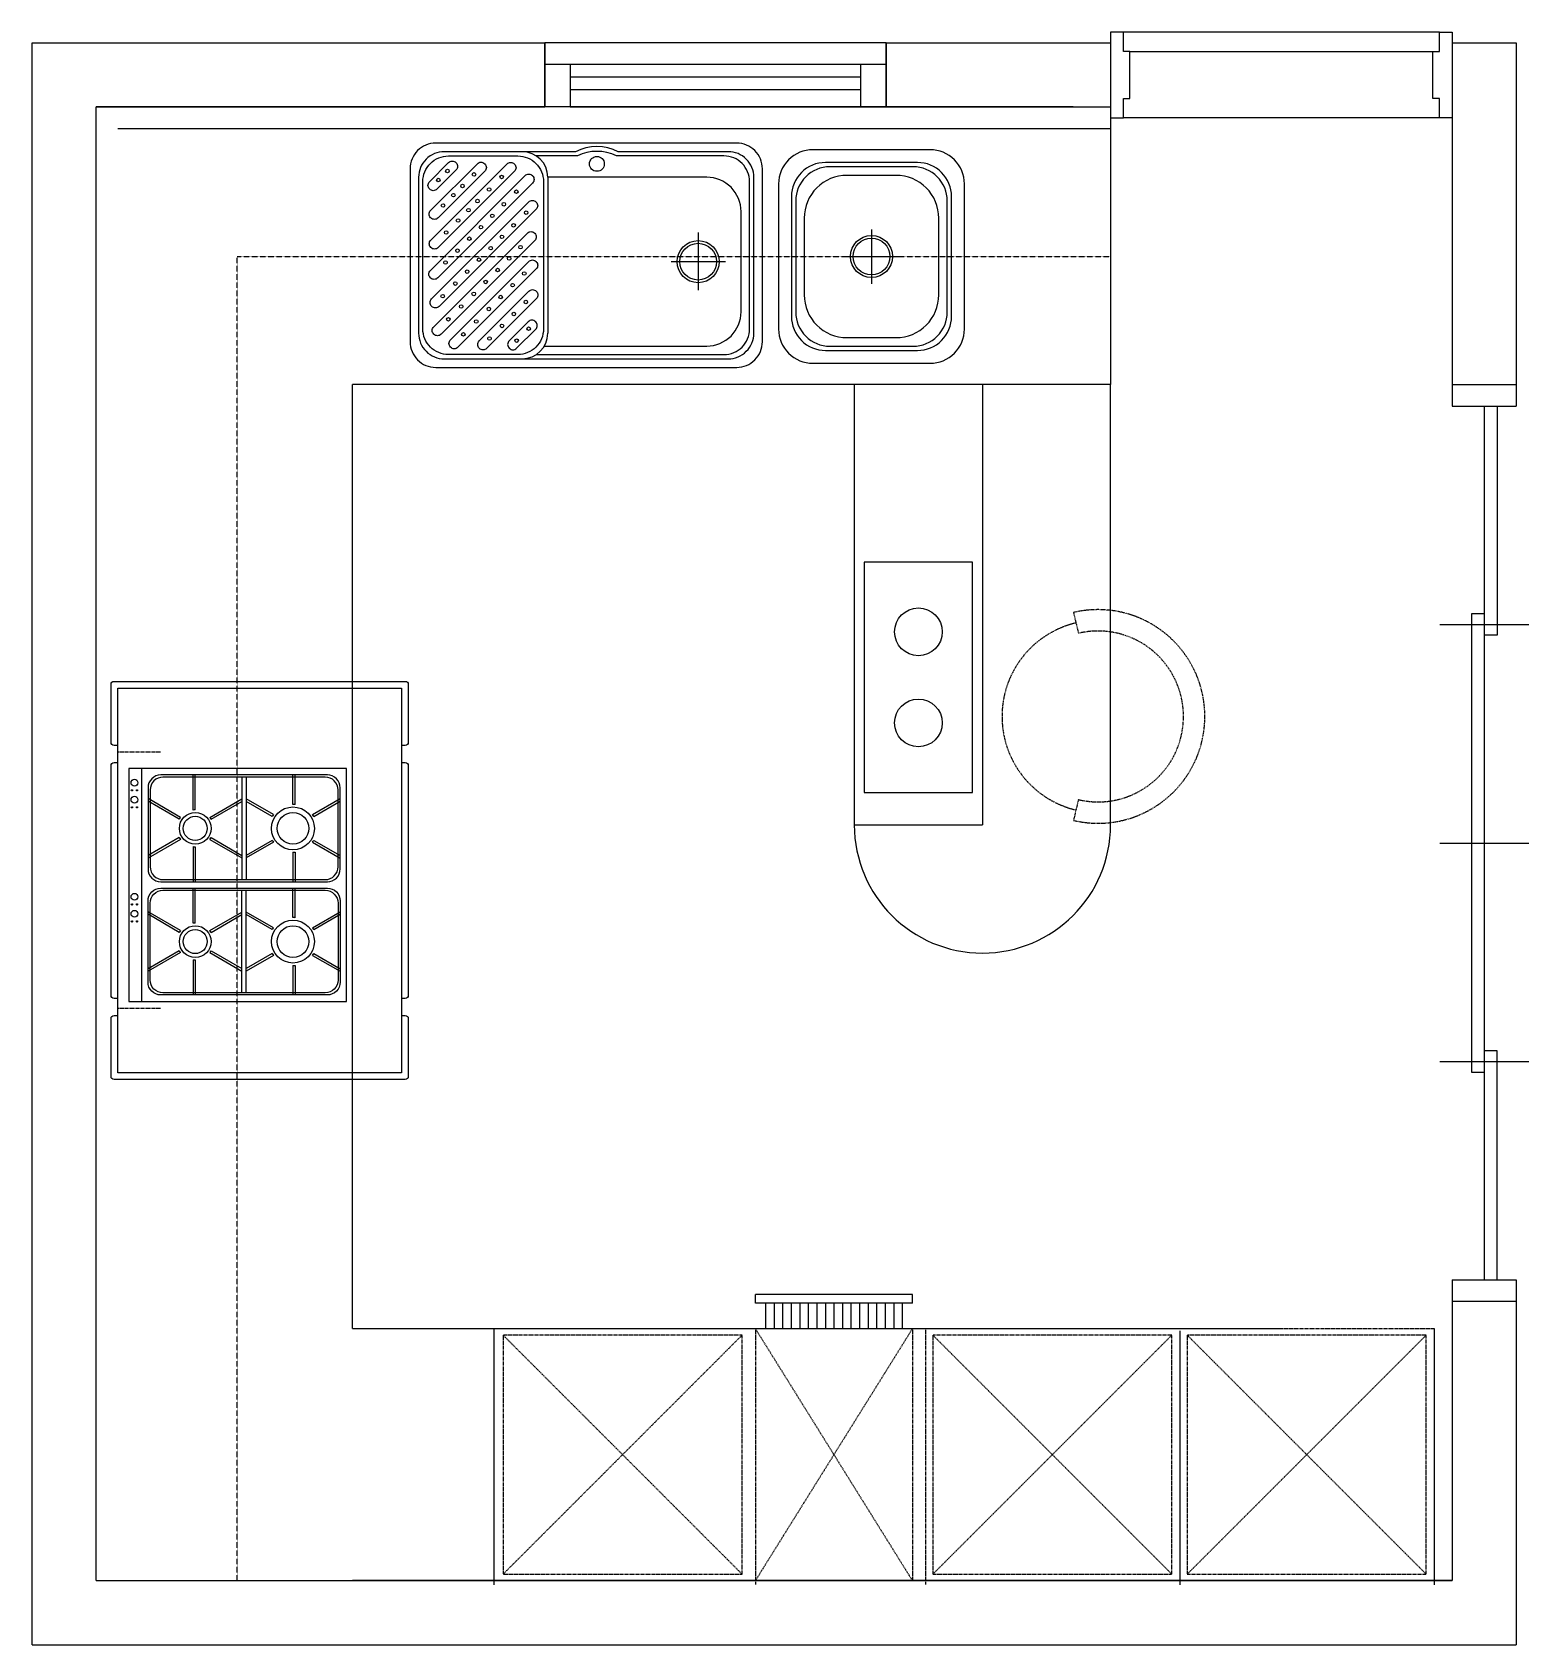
# Model space of a CAD drawing. Header units: millimetres. Extents: x -21757 to -18253, y -33965 to -30190.
import ezdxf

# ---------------------------------------------------------------- set-up
doc = ezdxf.new("R2010")
doc.units = ezdxf.units.MM
doc.linetypes.add('HIDDEN', pattern=[2.5, 1.5, -1])
doc.linetypes.add('HIDDENX2', pattern=[0.75, 0.5, -0.25])
for name, color, linetype in [('DOOR', 4, 'Continuous'), ('E1', 4, 'Continuous'), ('FUR', 4, 'Continuous'), ('H2', 5, 'HIDDEN'), ('W2', 2, 'Continuous'), ('WIN', 4, 'Continuous')]:
    doc.layers.add(name, color=color, linetype=linetype)

msp = doc.modelspace()

# ---------------------------------------------------------------- linework, layer by layer
at = {"layer": 'DOOR', "color": 8}
for p, q in [((-18462.1, -30189.9), (-19202.1, -30189.9)), ((-19187.1, -30234.9), (-18477.1, -30234.9)), ((-18462.1, -30389.9), (-19202.1, -30389.9))]:
    msp.add_line(p, q, dxfattribs=at)
at = {"layer": 'DOOR', "color": 7}
for points in [[(-19232.1, -30364.9), (-19232.1, -30389.9), (-19202.1, -30389.9), (-19202.1, -30344.9), (-19187.1, -30344.9), (-19187.1, -30234.9), (-19202.1, -30234.9), (-19202.1, -30189.9), (-19232.1, -30189.9), (-19232.1, -30214.9)], [(-18432.1, -30364.9), (-18432.1, -30389.9), (-18462.1, -30389.9), (-18462.1, -30344.9), (-18477.1, -30344.9), (-18477.1, -30234.9), (-18462.1, -30234.9), (-18462.1, -30189.9), (-18432.1, -30189.9), (-18432.1, -30214.9)]]:
    msp.add_lwpolyline(points, dxfattribs=at)
at = {"layer": 'E1'}
msp.add_line((-21007.1, -33224.9), (-21007.1, -31014.9), dxfattribs=at)
at = {"layer": 'FUR'}
for p, q in [((-21607.1, -32854.9), (-21607.1, -30364.9)), ((-19319.5, -30364.9), (-21607.1, -30364.9)), ((-21557, -30414.9), (-19232.1, -30414.9)), ((-19232.1, -30389.9), (-19232.1, -31014.9)), ((-20765.1, -30495), (-20764.6, -30495.5)), ((-20550, -30529.5), (-20550, -30894.5)), ((-19791.9, -30651.4), (-19791.9, -30778.6)), ((-20197.8, -30658.7), (-20197.8, -30793.7)), ((-20261.3, -30727), (-20134.1, -30727)), ((-19860.2, -30714.9), (-19725.2, -30714.9)), ((-21007.1, -32421.2), (-21007.1, -31014.9)), ((-19232.1, -31014.9), (-21007.1, -31014.9)), ((-19832.1, -31013.9), (-19832.1, -32045.7)), ((-19532.1, -31013.9), (-19532.1, -32045.7)), ((-19532.1, -31013.9), (-19532.1, -32045.7)), ((-19232.1, -32045.7), (-19232.1, -31014.9)), ((-19832.1, -31430.7), (-19832.1, -32045.7)), ((-21501, -31913.7), (-21501, -32458.7)), ((-21380.5, -32010.9), (-21380.5, -31928.7)), ((-21375.5, -32010.6), (-21375.5, -31928.7)), ((-21266, -31933.7), (-21266, -32173.7)), ((-21256, -31933.7), (-21256, -32173.7)), ((-21146.5, -31997.6), (-21146.5, -31928.7)), ((-21141.5, -31997.8), (-21141.5, -31928.7)), ((-21410.1, -32028), (-21486, -31984.1)), ((-21412.8, -32032.2), (-21486, -31989.9)), ((-21341, -32028), (-21266, -31984.7)), ((-21338.2, -32032.2), (-21266, -31990.5)), ((-21192.4, -32021.4), (-21256, -31984.7)), ((-21195.1, -32025.6), (-21256, -31990.5)), ((-21100.6, -32021.4), (-21036, -31984.1)), ((-21097.9, -32025.6), (-21036, -31989.9)), ((-19832.1, -32045.7), (-19532.1, -32045.7)), ((-19832.1, -32045.7), (-19532.1, -32045.7)), ((-21412.8, -32075.3), (-21486, -32117.5)), ((-21410.1, -32079.4), (-21486, -32123.3)), ((-21341, -32079.4), (-21266, -32122.7)), ((-21338.2, -32075.2), (-21266, -32116.9)), ((-21195.1, -32081.8), (-21256, -32116.9)), ((-21192.4, -32086), (-21256, -32122.7)), ((-21100.6, -32086), (-21036, -32123.3)), ((-21097.9, -32081.8), (-21036, -32117.5)), ((-21380.5, -32096.5), (-21380.5, -32178.7)), ((-21375.5, -32096.8), (-21375.5, -32178.7)), ((-21146.5, -32109.8), (-21146.5, -32178.7)), ((-21141.5, -32109.6), (-21141.5, -32178.7)), ((-21380.5, -32275.9), (-21380.5, -32193.7)), ((-21375.5, -32275.6), (-21375.5, -32193.7)), ((-21266, -32438.7), (-21266, -32198.7)), ((-21256, -32438.7), (-21256, -32198.7)), ((-21146.5, -32262.6), (-21146.5, -32193.7)), ((-21141.5, -32262.8), (-21141.5, -32193.7)), ((-21410.1, -32293), (-21486, -32249.1)), ((-21412.8, -32297.2), (-21486, -32254.9)), ((-21341, -32293), (-21266, -32249.7)), ((-21338.2, -32297.2), (-21266, -32255.5)), ((-21192.4, -32286.4), (-21256, -32249.7)), ((-21195.1, -32290.6), (-21256, -32255.5)), ((-21100.6, -32286.4), (-21036, -32249.1)), ((-21097.9, -32290.6), (-21036, -32254.9)), ((-21412.8, -32340.3), (-21486, -32382.5)), ((-21410.1, -32344.4), (-21486, -32388.3)), ((-21341, -32344.4), (-21266, -32387.7)), ((-21338.2, -32340.2), (-21266, -32381.9)), ((-21195.1, -32346.8), (-21256, -32381.9)), ((-21192.4, -32351), (-21256, -32387.7)), ((-21100.6, -32351), (-21036, -32388.3)), ((-21097.9, -32346.8), (-21036, -32382.5)), ((-21380.5, -32361.5), (-21380.5, -32443.7)), ((-21375.5, -32361.8), (-21375.5, -32443.7)), ((-21146.5, -32374.8), (-21146.5, -32443.7)), ((-21141.5, -32374.6), (-21141.5, -32443.7)), ((-19696, -33144.9), (-20063.8, -33144.9)), ((-20063.8, -33164.9), (-20063.8, -33144.9)), ((-19696, -33164.9), (-20063.8, -33164.9)), ((-20039.9, -33164.9), (-20039.9, -33224.9)), ((-20019.9, -33164.9), (-20019.9, -33224.9)), ((-19999.9, -33164.9), (-19999.9, -33224.9)), ((-19979.9, -33164.9), (-19979.9, -33224.9)), ((-19959.9, -33164.9), (-19959.9, -33224.9)), ((-19939.9, -33164.9), (-19939.9, -33224.9)), ((-19919.9, -33164.9), (-19919.9, -33224.9)), ((-19899.9, -33164.9), (-19899.9, -33224.9)), ((-19879.9, -33164.9), (-19879.9, -33224.9)), ((-19859.9, -33164.9), (-19859.9, -33224.9)), ((-19839.9, -33164.9), (-19839.9, -33224.9)), ((-19819.9, -33164.9), (-19819.9, -33224.9)), ((-19799.9, -33164.9), (-19799.9, -33224.9)), ((-19779.9, -33164.9), (-19779.9, -33224.9)), ((-19759.9, -33164.9), (-19759.9, -33224.9)), ((-19739.9, -33164.9), (-19739.9, -33224.9)), ((-19719.9, -33164.9), (-19719.9, -33224.9)), ((-19696, -33164.9), (-19696, -33144.9)), ((-21007.1, -33224.9), (-18832.1, -33224.9)), ((-20676.4, -33224.9), (-20676.4, -33824.9)), ((-19070.1, -33229.9), (-19070.1, -33824.9)), ((-19070.1, -33229.9), (-19070.1, -33824.9)), ((-18474.6, -33224.9), (-18474.6, -33824.9)), ((-18432.1, -33224.9), (-18432.1, -33814.9)), ((-18432.1, -33814.9), (-21007.1, -33814.9))]:
    msp.add_line(p, q, dxfattribs=at)
at = {"layer": 'FUR', "linetype": 'HIDDENX2'}
for p, q in [((-21277.1, -33814.9), (-21277, -30714.9)), ((-21277, -30714.9), (-19232.1, -30714.9))]:
    msp.add_line(p, q, dxfattribs=at)
at = {"layer": 'FUR', "linetype": 'HIDDEN'}
for p, q in [((-21456.5, -31875.7), (-21556.5, -31875.7)), ((-21456.5, -32475.7), (-21556.5, -32475.7))]:
    msp.add_line(p, q, dxfattribs=at)
at = {"layer": 'FUR'}
for points in [[(-20047.4, -30914.5), (-20047.4, -30509.5, 0.414214), (-20107.4, -30449.5), (-20812.4, -30449.5, 0.414214), (-20872.4, -30509.5), (-20872.4, -30914.5, 0.414214), (-20812.4, -30974.5), (-20107.4, -30974.5, 0.414214)], [(-20067.4, -30894.5), (-20067.4, -30529.5, 0.414214), (-20127.4, -30469.5), (-20384.9, -30469.5, 0.235856), (-20484.9, -30469.5), (-20792.4, -30469.5, 0.414214), (-20852.4, -30529.5), (-20852.4, -30894.5, 0.414214), (-20792.4, -30954.5), (-20127.4, -30954.5, 0.414214)], [(-20620, -30944.5), (-20782.4, -30944.5, -0.414214), (-20842.4, -30884.5), (-20842.4, -30539.5, -0.414214), (-20782.4, -30479.5), (-20620, -30479.5, -0.414214), (-20560, -30539.5), (-20560, -30884.5, -0.414214)], [(-20714.8, -30497.6, -0.414214), (-20697.8, -30497.6), (-20697.3, -30498.1, -0.414214), (-20697.3, -30515.1), (-20806.8, -30624.6, -0.414214), (-20823.8, -30624.6), (-20824.3, -30624.1, -0.414214), (-20824.3, -30607.1)], [(-20645.3, -30498, -0.414214), (-20628.3, -30498), (-20627.8, -30498.5, -0.414214), (-20627.8, -30515.5), (-20806.4, -30694, -0.414214), (-20823.4, -30694), (-20823.9, -30693.5, -0.414214), (-20823.9, -30676.6)], [(-19654.4, -30464.9), (-19929.4, -30464.9, 0.414214), (-20009.4, -30544.9), (-20009.4, -30884.9, 0.414214), (-19929.4, -30964.9), (-19654.4, -30964.9, 0.414214), (-19574.4, -30884.9), (-19574.4, -30544.9, 0.414214)], [(-19684.4, -30494.9), (-19899.4, -30494.9, 0.414214), (-19979.4, -30574.9), (-19979.4, -30854.9, 0.414214), (-19899.4, -30934.9), (-19684.4, -30934.9, 0.414214), (-19604.4, -30854.9), (-19604.4, -30574.9, 0.414214)], [(-20603, -30525.6, -0.414214), (-20586, -30525.6), (-20585.5, -30526.1, -0.414214), (-20585.5, -30543.1), (-20807.5, -30765, -0.414214), (-20824.4, -30765), (-20824.9, -30764.5, -0.414214), (-20824.9, -30747.5)], [(-19694.4, -30504.9), (-19889.4, -30504.9, 0.414214), (-19969.4, -30584.9), (-19969.4, -30844.9, 0.414214), (-19889.4, -30924.9), (-19694.4, -30924.9, 0.414214), (-19614.4, -30844.9), (-19614.4, -30584.9, 0.414214)], [(-19734.4, -30524.9), (-19849.4, -30524.9, 0.414214), (-19949.4, -30624.9), (-19949.4, -30804.9, 0.414214), (-19849.4, -30904.9), (-19734.4, -30904.9, 0.414214), (-19634.4, -30804.9), (-19634.4, -30624.9, 0.414214)], [(-20577.5, -30587), (-20577, -30587.5, -0.414214), (-20577, -30604.4), (-20804.5, -30831.9, -0.414214), (-20821.5, -30831.9), (-20822, -30831.4, -0.414214), (-20822, -30814.4), (-20594.5, -30587, -0.414214)], [(-20817.1, -30879.5), (-20597.7, -30660.1, -0.414214), (-20580.8, -30660.1), (-20580.3, -30660.6, -0.414214), (-20580.3, -30677.5), (-20799.7, -30896.9, -0.414214), (-20816.6, -30896.9), (-20817.1, -30896.4, -0.414214)], [(-20777.8, -30910), (-20594.3, -30726.6, -0.414214), (-20577.4, -30726.6), (-20576.9, -30727.1, -0.414214), (-20576.9, -30744), (-20760.3, -30927.5, -0.414214), (-20777.3, -30927.5), (-20777.8, -30927, -0.414214)], [(-20593.9, -30796, -0.414214), (-20576.9, -30796), (-20576.4, -30796.5, -0.414214), (-20576.4, -30813.5), (-20693.1, -30930.1, -0.414214), (-20710, -30930.1), (-20710.5, -30929.6, -0.414214), (-20710.5, -30912.6)], [(-20578.2, -30885.1, 0.414214), (-20578.2, -30868.1), (-20578.7, -30867.6, 0.414214), (-20595.7, -30867.6), (-20640.4, -30912.3, 0.414214), (-20640.4, -30929.3), (-20639.9, -30929.8, 0.414214), (-20622.9, -30929.8)], [(-21456, -31928.7, 0.414214), (-21486, -31958.7), (-21486, -32148.7, 0.414214), (-21456, -32178.7), (-21066, -32178.7, 0.414214), (-21036, -32148.7), (-21036, -31958.7, 0.414214), (-21066, -31928.7)], [(-21451, -31933.7, 0.414214), (-21481, -31963.7), (-21481, -32143.7, 0.414214), (-21451, -32173.7), (-21071, -32173.7, 0.414214), (-21041, -32143.7), (-21041, -31963.7, 0.414214), (-21071, -31933.7)], [(-21066, -32193.7, -0.414214), (-21036, -32223.7), (-21036, -32413.7, -0.414214), (-21066, -32443.7), (-21456, -32443.7, -0.414214), (-21486, -32413.7), (-21486, -32223.7, -0.414214), (-21456, -32193.7)], [(-21451, -32438.7, -0.414214), (-21481, -32408.7), (-21481, -32228.7, -0.414214), (-21451, -32198.7), (-21071, -32198.7, -0.414214), (-21041, -32228.7), (-21041, -32408.7, -0.414214), (-21071, -32438.7)]]:
    msp.add_lwpolyline(points, format="xyb", close=True, dxfattribs=at)
for points in [[(-20764.6, -30495.5, -0.414214), (-20764.6, -30512.4), (-20809.5, -30557.3, -0.414214), (-20826.4, -30557.3), (-20826.9, -30556.8, -0.414214), (-20826.9, -30539.9), (-20782, -30495, -0.414214), (-20765.1, -30495)], [(-20576.8, -30944.5), (-20137.4, -30944.5, 0.414214), (-20077.4, -30884.5), (-20077.4, -30539.5, 0.414214), (-20137.4, -30479.5), (-20389.3, -30479.5, 0.235856), (-20480.4, -30479.5), (-20576.8, -30479.5)], [(-20558, -30924.5), (-20177.4, -30924.5, 0.414214), (-20097.4, -30844.5), (-20097.4, -30609.5, 0.414214), (-20177.4, -30529.5), (-20550, -30529.5)], [(-21556.5, -31859.7), (-21565.5, -31859.7, -0.414214), (-21572.5, -31852.7), (-21572.5, -31716.7, -0.414214), (-21565.5, -31709.7), (-20883.5, -31709.7, -0.414214), (-20876.5, -31716.7), (-20876.5, -31852.7, -0.414214), (-20883.5, -31859.7), (-20892.5, -31859.7)], [(-21556.5, -32451.7), (-21565.5, -32451.7, -0.414214), (-21572.5, -32444.7), (-21572.5, -31906.7, -0.414214), (-21565.5, -31899.7), (-21556.5, -31899.7)], [(-20892.5, -31899.7), (-20883.5, -31899.7, -0.414214), (-20876.5, -31906.7), (-20876.5, -32444.7, -0.414214), (-20883.5, -32451.7), (-20892.5, -32451.7)], [(-20892.5, -32491.7), (-20883.5, -32491.7, -0.414214), (-20876.5, -32498.7), (-20876.5, -32634.7, -0.414214), (-20883.5, -32641.7), (-21565.5, -32641.7, -0.414214), (-21572.5, -32634.7), (-21572.5, -32498.7, -0.414214), (-21565.5, -32491.7), (-21556.5, -32491.7)]]:
    msp.add_lwpolyline(points, format="xyb", dxfattribs=at)
for points in [[(-19808.7, -31969.8), (-19555.4, -31969.8), (-19555.4, -31430.7), (-19808.7, -31430.7)], [(-19808.7, -31969.8), (-19555.4, -31969.8), (-19555.4, -31430.7), (-19808.7, -31430.7)], [(-20892.5, -32625.7), (-21556.5, -32625.7), (-21556.5, -31725.7), (-20892.5, -31725.7)], [(-21021, -32458.7), (-21021, -31913.7), (-21531, -31913.7), (-21531, -32458.7)]]:
    msp.add_lwpolyline(points, close=True, dxfattribs=at)
for centre, radius in [((-20434.9, -30498.1), 17.4), ((-20806.2, -30536), 4.15), ((-20784.9, -30514.8), 4.15), ((-20722.5, -30522.8), 4.15), ((-20657.9, -30528.7), 4.15), ((-20770.9, -30571.3), 4.15), ((-20749.7, -30550), 4.15), ((-20687.3, -30558.1), 4.15), ((-20623.4, -30563.2), 4.15), ((-20795.2, -30595.5), 4.15), ((-20735.7, -30606.5), 4.15), ((-20714.4, -30585.2), 4.15), ((-20652.8, -30592.6), 4.15), ((-20600.6, -30612.4), 4.15), ((-20759.9, -30630.7), 4.15), ((-20706.3, -30646.2), 4.15), ((-20679.9, -30619.7), 4.15), ((-20630, -30641.8), 4.15), ((-20787.8, -30658.6), 4.15), ((-20733.5, -30673.3), 4.15), ((-20657.2, -30668.9), 4.15), ((-20613.9, -30693.1), 4.15), ((-20197.8, -30727), 49.3), ((-20197.8, -30727), 43), ((-19791.9, -30714.9), 49.3), ((-19791.9, -30714.9), 43), ((-20789.3, -30729.1), 4.15), ((-20761.4, -30701.2), 4.15), ((-20710.8, -30722.5), 4.15), ((-20683.6, -30695.3), 4.15), ((-20640.3, -30719.6), 4.15), ((-20738.7, -30750.4), 4.15), ((-20667.4, -30746.7), 4.15), ((-20605, -30754.8), 4.15), ((-20795.9, -30807.7), 4.15), ((-20766.5, -30778.3), 4.15), ((-20723.2, -30802.5), 4.15), ((-20695.3, -30774.6), 4.15), ((-20632.2, -30782), 4.15), ((-20752.6, -30831.9), 4.15), ((-20688, -30837.8), 4.15), ((-20660.1, -30809.9), 4.15), ((-20601.4, -30821.6), 4.15), ((-20782.7, -30862), 4.15), ((-20717.4, -30867.1), 4.15), ((-20657.2, -30877.4), 4.15), ((-20629.3, -30849.5), 4.15), ((-20747.5, -30897.2), 4.15), ((-20686.5, -30906.8), 4.15), ((-20622.7, -30911.9), 4.15), ((-20594.8, -30884), 4.15), ((-19682.1, -31593.6), 55.8), ((-19682.1, -31593.6), 55.8), ((-19682.1, -31806.9), 55.8), ((-19682.1, -31806.9), 55.8), ((-21517.8, -31946.8), 8), ((-21523.7, -31964.6), 1.48), ((-21511.8, -31964.6), 1.48), ((-21517.8, -31986.7), 8), ((-21523.7, -32004.5), 1.48), ((-21511.8, -32004.5), 1.48), ((-21146.5, -32053.7), 50.2), ((-21375.5, -32053.7), 37.1), ((-21375.5, -32053.7), 28.2), ((-21146.5, -32053.7), 37.1), ((-21517.8, -32213.9), 8), ((-21523.7, -32231.7), 1.48), ((-21511.8, -32231.7), 1.48), ((-21517.8, -32253.7), 8), ((-21523.7, -32271.5), 1.48), ((-21511.8, -32271.5), 1.48), ((-21146.5, -32318.7), 50.2), ((-21375.5, -32318.7), 37.1), ((-21375.5, -32318.7), 28.2), ((-21146.5, -32318.7), 37.1)]:
    msp.add_circle(centre, radius, dxfattribs=at)
for centre, radius, start, end in [((-20610, -30529.5), 60, 0, 90), ((-20610, -30894.5), 60, 270, 0), ((-21375.5, -32053.7), 43.1, 89.944, 96.6106), ((-21146.5, -32053.7), 56.1, 84.8898, 90), ((-21375.5, -32053.7), 43.1, 143.3048, 149.972), ((-21375.5, -32053.7), 43.1, 29.972, 36.6388), ((-21146.5, -32053.7), 56.1, 144.8898, 150), ((-21146.5, -32053.7), 56.1, 30, 35.1102), ((-19532.1, -32045.7), 300, 180, 0), ((-19532.1, -32045.7), 300, 180, 0), ((-21375.5, -32053.7), 43.1, 210.028, 216.6952), ((-21375.5, -32053.7), 43.1, 323.3612, 330.028), ((-21146.5, -32053.7), 56.1, 210, 215.1102), ((-21146.5, -32053.7), 56.1, 324.8898, 330), ((-21375.5, -32053.7), 43.1, 263.3894, 270.056), ((-21146.5, -32053.7), 56.1, 270, 275.1102), ((-21375.5, -32318.7), 43.1, 89.944, 96.6106), ((-21146.5, -32318.7), 56.1, 84.8898, 90), ((-21375.5, -32318.7), 43.1, 143.3048, 149.972), ((-21375.5, -32318.7), 43.1, 29.972, 36.6388), ((-21146.5, -32318.7), 56.1, 144.8898, 150), ((-21146.5, -32318.7), 56.1, 30, 35.1102), ((-21375.5, -32318.7), 43.1, 210.028, 216.6952), ((-21375.5, -32318.7), 43.1, 323.3612, 330.028), ((-21146.5, -32318.7), 56.1, 210, 215.1102), ((-21146.5, -32318.7), 56.1, 324.8898, 330), ((-21375.5, -32318.7), 43.1, 263.3894, 270.056), ((-21146.5, -32318.7), 56.1, 270, 275.1102)]:
    msp.add_arc(centre, radius, start, end, dxfattribs=at)
at = {"layer": 'H2'}
for p, q in [((-19318.9, -31548.4), (-19307.3, -31597.1)), ((-19307.3, -31986.3), (-19318.9, -32035)), ((-20094.7, -33239.9), (-20654.7, -33799.9)), ((-20654.7, -33239.9), (-20094.7, -33799.9)), ((-19696, -33224.9), (-20063.8, -33814.9)), ((-20063.8, -33224.9), (-19696, -33814.9)), ((-20063.8, -33224.9), (-20063.8, -33824.9)), ((-20063.8, -33224.9), (-20063.8, -33824.9)), ((-19696, -33224.9), (-19696, -33814.9)), ((-19665.7, -33224.9), (-19665.7, -33824.9)), ((-19088.4, -33239.9), (-19648.4, -33799.9)), ((-19648.4, -33239.9), (-19088.4, -33799.9)), ((-18492.8, -33239.9), (-19052.8, -33799.9)), ((-19052.8, -33239.9), (-18492.8, -33799.9)), ((-18992.4, -33224.9), (-18474.6, -33224.9))]:
    msp.add_line(p, q, dxfattribs=at)
for points in [[(-20654.7, -33239.9), (-20654.7, -33799.9), (-20094.7, -33799.9), (-20094.7, -33239.9)], [(-19648.4, -33239.9), (-19648.4, -33799.9), (-19088.4, -33799.9), (-19088.4, -33239.9)], [(-19052.8, -33239.9), (-19052.8, -33799.9), (-18492.8, -33799.9), (-18492.8, -33239.9)]]:
    msp.add_lwpolyline(points, close=True, dxfattribs=at)
for radius, start, end in [(250, 256.6824, 103.3176), (225, 103.3176, 256.6824), (200, 256.6824, 103.3176)]:
    msp.add_arc((-19261.3, -31791.7), radius, start, end, dxfattribs=at)
at = {"layer": 'W2'}
for p, q in [((-21757.1, -30214.9), (-20557.1, -30214.9)), ((-21757.1, -33964.9), (-21757.1, -30214.9)), ((-20557.1, -30214.9), (-20557.1, -30364.9)), ((-20557.1, -30364.9), (-20557.1, -30214.9)), ((-20557.1, -30364.9), (-20557.1, -30214.9)), ((-19757.2, -30214.9), (-19232.1, -30214.9)), ((-19757.2, -30364.9), (-19757.2, -30214.9)), ((-19757.2, -30214.9), (-19757.2, -30364.9)), ((-19232.1, -30214.9), (-19232.1, -30364.9)), ((-18432.1, -30214.9), (-18282.1, -30214.9)), ((-18432.1, -30214.9), (-18432.1, -31014.9)), ((-18282.1, -30214.9), (-18282.1, -31014.9)), ((-21607.1, -33814.9), (-21607.1, -30364.9)), ((-21607.1, -30364.9), (-20557.1, -30364.9)), ((-20557.1, -30364.9), (-21207.1, -30364.9)), ((-19757.2, -30364.9), (-19232.1, -30364.9)), ((-18432.1, -31014.9), (-18282.1, -31014.9)), ((-18432.1, -33160.9), (-18282.1, -33160.9)), ((-18432.1, -33160.9), (-18432.1, -33814.9)), ((-18282.1, -33160.9), (-18282.1, -33964.9)), ((-21607.1, -33814.9), (-18432.1, -33814.9)), ((-21757.1, -33964.9), (-18282.1, -33964.9))]:
    msp.add_line(p, q, dxfattribs=at)
at = {"layer": 'WIN', "color": 2}
for p, q in [((-19757.2, -30214.9), (-20557.1, -30214.9)), ((-20557.1, -30364.9), (-20557.1, -30264.9)), ((-20557.1, -30264.9), (-20497.1, -30264.9)), ((-20497.1, -30264.9), (-19757.2, -30264.9)), ((-20497.1, -30264.9), (-20497.1, -30364.9)), ((-19817.2, -30364.9), (-19817.2, -30264.9)), ((-19817.2, -30264.9), (-19757.2, -30264.9)), ((-19757.2, -30264.9), (-19757.2, -30364.9)), ((-19817.2, -30294.9), (-20497.1, -30294.9)), ((-19817.2, -30324.9), (-20497.1, -30324.9)), ((-20497.1, -30364.9), (-20557.1, -30364.9)), ((-20497.1, -30364.9), (-19757.2, -30364.9)), ((-19757.2, -30364.9), (-19817.2, -30364.9)), ((-18432.1, -31014.9), (-18432.1, -31065.3)), ((-18282.1, -31014.9), (-18282.1, -31065.3)), ((-18432.1, -31065.3), (-18282.1, -31065.3)), ((-18357.1, -31065.3), (-18357.1, -33110.9)), ((-18327.1, -31065.3), (-18327.1, -31601.7)), ((-18357.1, -31551.7), (-18387.1, -31551.7)), ((-18387.1, -31551.7), (-18387.1, -32624.5)), ((-18461.3, -31576.7), (-18252.8, -31576.7)), ((-18327.1, -31601.7), (-18357.1, -31601.7)), ((-18461.3, -32088.1), (-18252.8, -32088.1)), ((-18327.1, -32574.5), (-18357.1, -32574.5)), ((-18327.1, -33110.9), (-18327.1, -32574.5)), ((-18461.3, -32599.5), (-18252.8, -32599.5)), ((-18387.1, -32624.5), (-18357.1, -32624.5)), ((-18432.1, -33110.9), (-18282.1, -33110.9)), ((-18432.1, -33110.9), (-18432.1, -33160.9)), ((-18282.1, -33110.9), (-18282.1, -33160.9))]:
    msp.add_line(p, q, dxfattribs=at)

doc.saveas('drawing.dxf')
